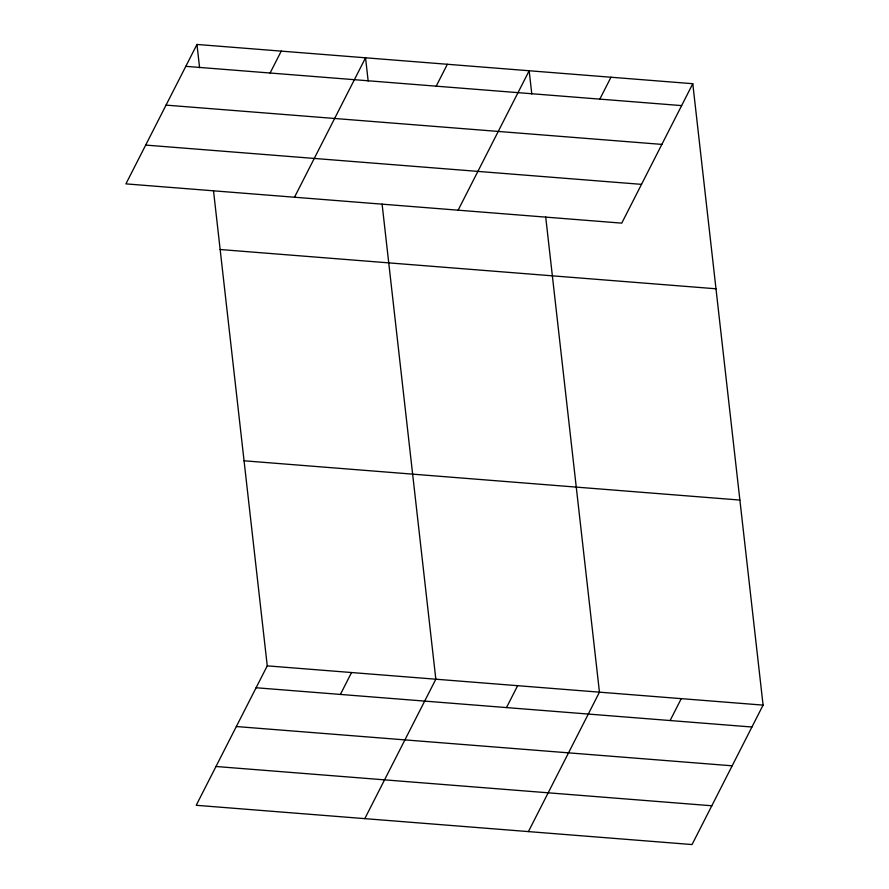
<?xml version="1.0" encoding="UTF-8"?>
<svg xmlns="http://www.w3.org/2000/svg" width="889" height="889" viewBox="0 0 889 889"><rect width="100%" height="100%" fill="white"/><g stroke="black" fill="none" stroke-linecap="round" stroke-linejoin="round"><path stroke-width="1.33" d="M196.958 44.45L125.916 183.879L621.744 223.139L692.787 83.71L196.958 44.45L199.592 67.686M270.1 73.009L281.246 51.129M294.503 197.225L365.546 57.796L368.168 81.043M436.199 86.166L447.356 64.275M458.124 210.182L529.166 70.753L531.789 94.001M213.504 190.735L267.256 665.861L196.213 805.29L692.042 844.55L763.084 705.121L692.787 83.71M599.819 99.124L610.976 77.232M340.398 694.42L351.544 672.54M364.801 818.636L435.832 679.207L382.092 204.081M506.497 707.577L517.642 685.686M528.422 831.593L599.453 692.164L545.713 217.038M670.117 720.534L681.263 698.643M185.812 66.342L681.63 105.602M166.043 105.124L661.872 144.396M145.685 145.085L641.502 184.356M220.161 249.52L715.978 288.781M244.064 460.791L739.881 500.063M267.256 665.861L763.084 705.121M256.099 687.753L751.927 727.013M236.341 726.535L732.158 765.807M215.983 766.496L711.8 805.767"/></g></svg>
